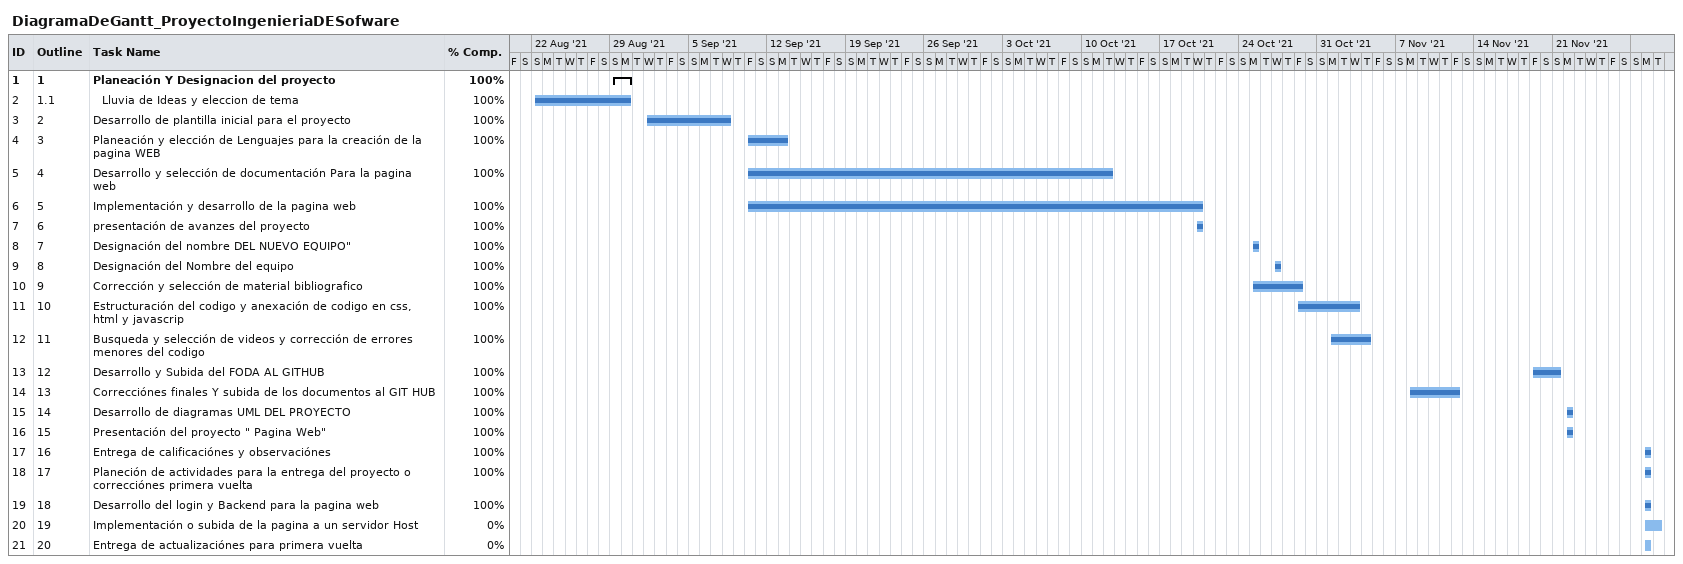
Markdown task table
DiagramaDeGantt_ProyectoIngenieriaDESofware

| ID | WBS | Task | Start | Finish | % complete |
|---|---|---|---|---|---|
| 1 | 1 | **Planeación Y Designacion del proyecto** | 2021-08-29 | 2021-08-30 | 100 |
| 2 | 1.1 | Lluvia de Ideas y eleccion de tema | 2021-08-22 | 2021-08-30 | 100 |
| 3 | 2 | Desarrollo de plantilla inicial para el proyecto | 2021-09-01 | 2021-09-08 | 100 |
| 4 | 3 | Planeación y elección de Lenguajes para la creación de la pagina WEB | 2021-09-10 | 2021-09-13 | 100 |
| 5 | 4 | Desarrollo y selección de documentación Para la pagina web | 2021-09-10 | 2021-10-12 | 100 |
| 6 | 5 | Implementación y desarrollo de la pagina web | 2021-09-10 | 2021-10-20 | 100 |
| 7 | 6 | presentación de avanzes del proyecto | 2021-10-20 | 2021-10-20 | 100 |
| 8 | 7 | Designación del nombre DEL NUEVO EQUIPO" | 2021-10-25 | 2021-10-25 | 100 |
| 9 | 8 | Designación del Nombre del equipo | 2021-10-27 | 2021-10-27 | 100 |
| 10 | 9 | Corrección y selección de material bibliografico | 2021-10-25 | 2021-10-29 | 100 |
| 11 | 10 | Estructuración del codigo y anexación de codigo en css, html y javascrip | 2021-10-29 | 2021-11-03 | 100 |
| 12 | 11 | Busqueda y selección de videos y corrección de errores menores del codigo | 2021-11-01 | 2021-11-04 | 100 |
| 13 | 12 | Desarrollo y Subida del FODA AL GITHUB | 2021-11-19 | 2021-11-21 | 100 |
| 14 | 13 | Correcciónes finales Y subida de los documentos al GIT HUB | 2021-11-08 | 2021-11-12 | 100 |
| 15 | 14 | Desarrollo de diagramas UML DEL PROYECTO | 2021-11-22 | 2021-11-22 | 100 |
| 16 | 15 | Presentación del proyecto " Pagina Web" | 2021-11-22 | 2021-11-22 | 100 |
| 17 | 16 | Entrega de calificaciónes y observaciónes | 2021-11-29 | 2021-11-29 | 100 |
| 18 | 17 | Planeción de actividades para la entrega del proyecto o correcciónes primera vuelta | 2021-11-29 | 2021-11-29 | 100 |
| 19 | 18 | Desarrollo del login y Backend para la pagina web | 2021-11-29 | 2021-11-29 | 100 |
| 20 | 19 | Implementación o subida de la pagina a un servidor Host | 2021-11-29 | 2021-11-30 | 0 |
| 21 | 20 | Entrega de actualizaciónes para primera vuelta | 2021-11-29 | 2021-11-29 | 0 |
